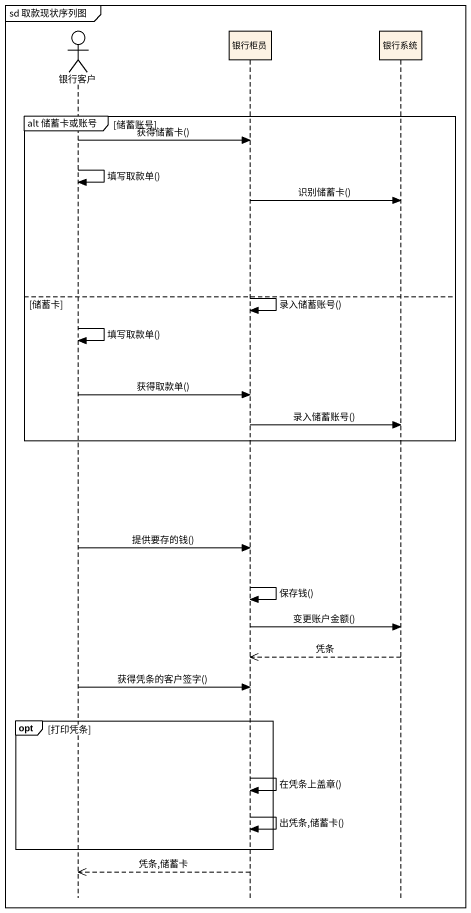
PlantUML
@startuml
mainframe sd 取款现状序列图
hide footbox
actor 银行客户
participant 银行柜员
participant 银行系统

group alt 储蓄卡或账号 [储蓄账号]
  银行客户 -> 银行柜员 : 获得储蓄卡()
  银行客户 -> 银行客户 : 填写取款单()
  银行柜员 -> 银行系统 : 识别储蓄卡()
else 储蓄卡
  银行柜员 -> 银行柜员 : 录入储蓄账号()
  银行客户 -> 银行客户 : 填写取款单()
  银行客户 -> 银行柜员 : 获得取款单()
  银行柜员 -> 银行系统 : 录入储蓄账号()
end
银行客户 -> 银行柜员 : 提供要存的钱()
银行柜员 -> 银行柜员 : 保存钱()
银行柜员 -> 银行系统 : 变更账户金额()
银行系统 -->> 银行柜员 : 凭条
银行客户 -> 银行柜员 : 获得凭条的客户签字()
opt 打印凭条
  银行柜员 -> 银行柜员 : 在凭条上盖章()
  银行柜员 -> 银行柜员 : 出凭条,储蓄卡()
end
银行柜员 -->> 银行客户 : 凭条,储蓄卡
@enduml
